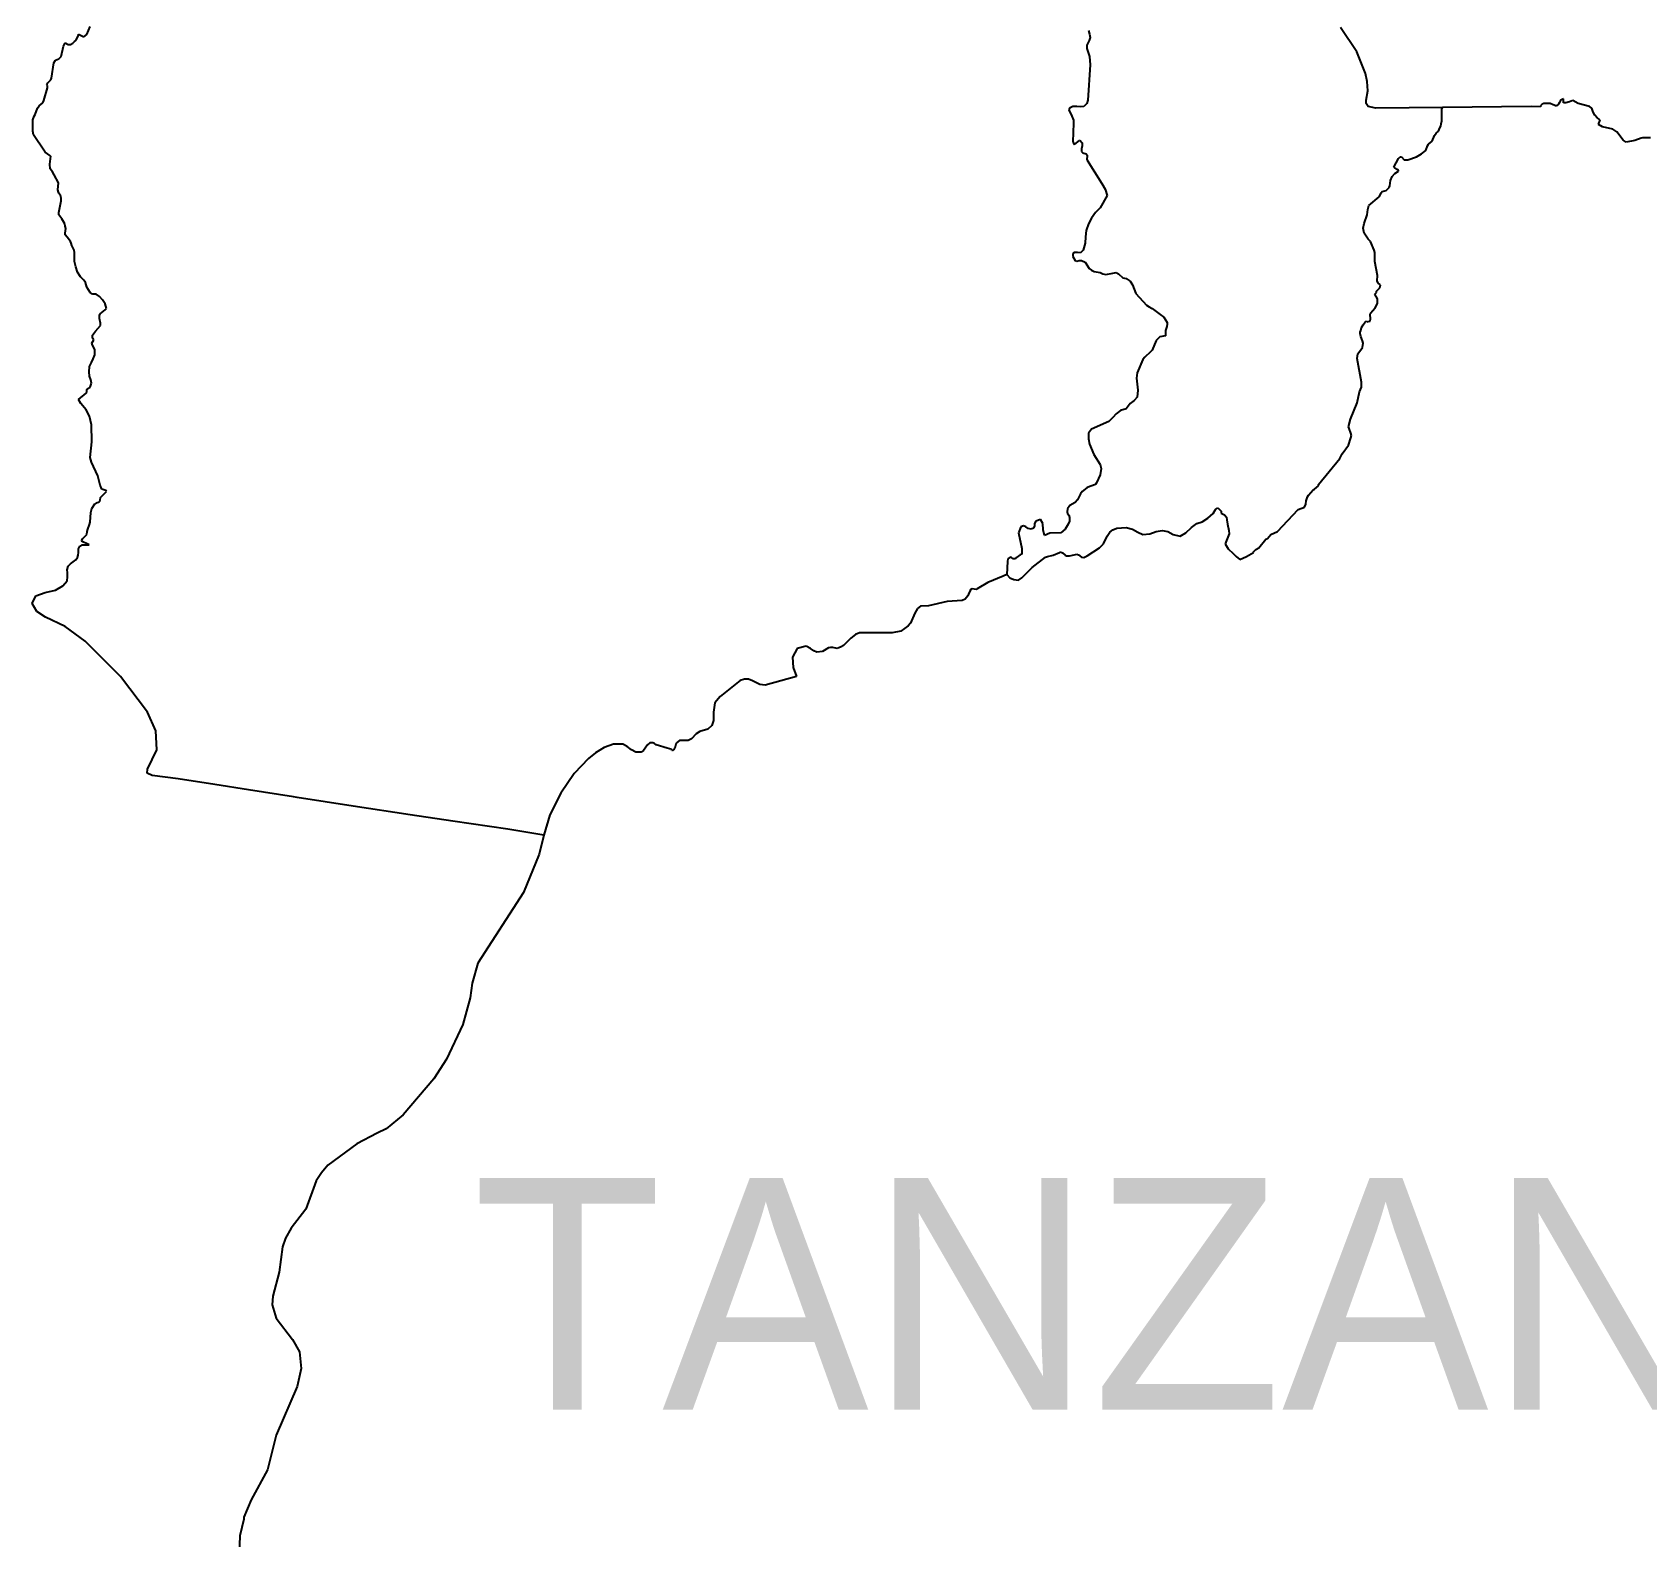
# Model space of a CAD drawing. Header units: metres. Extents: x 0 to 1325, y -1 to 773.
# Drawn here: x 766.85 to 794.71, y 404.52 to 430.5 of the extents above; entities that cross this region are included whole.
import ezdxf
from ezdxf.enums import TextEntityAlignment as Align

# ---------------------------------------------------------------- set-up
doc = ezdxf.new("R2010")
doc.units = ezdxf.units.M

msp = doc.modelspace()

# ---------------------------------------------------------------- linework, layer by layer
at = {"layer": 'SCORE'}
for points in [[(767.79, 430.458), (767.85, 430.598)], [(785.08, 430.528), (785.1, 430.468)], [(789.71, 430.158), (789.43, 430.578)], [(767.35, 430.078), (767.39, 430.258)], [(767.39, 430.258), (767.42, 430.318)], [(767.42, 430.318), (767.47, 430.288)], [(767.47, 430.288), (767.51, 430.288)], [(767.51, 430.288), (767.55, 430.308)], [(767.55, 430.308), (767.58, 430.338)], [(767.58, 430.338), (767.6, 430.358)], [(767.6, 430.358), (767.64, 430.428)], [(767.64, 430.428), (767.65, 430.468)], [(767.65, 430.468), (767.74, 430.418)], [(767.74, 430.418), (767.79, 430.458)], [(785.09, 430.358), (785.05, 430.278)], [(785.05, 430.278), (785.05, 430.218)], [(785.11, 430.408), (785.09, 430.358)], [(785.1, 430.468), (785.11, 430.408)], [(767.18, 429.708), (767.22, 429.968)], [(767.22, 429.968), (767.25, 430.018)], [(767.25, 430.018), (767.31, 430.038)], [(767.31, 430.038), (767.35, 430.078)], [(785.05, 430.218), (785.1, 430.078)], [(785.1, 430.078), (785.11, 429.938)], [(789.86, 429.788), (789.71, 430.158)], [(767.17, 429.678), (767.18, 429.708)], [(785.11, 429.938), (785.07, 429.328)], [(789.89, 429.648), (789.86, 429.788)], [(767.05, 429.318), (767.11, 429.538)], [(767.1, 429.588), (767.12, 429.628)], [(767.11, 429.578), (767.1, 429.588)], [(767.11, 429.538), (767.11, 429.578)], [(767.12, 429.628), (767.17, 429.678)], [(789.87, 429.328), (789.9, 429.488)], [(789.9, 429.488), (789.89, 429.648)], [(766.9, 429.078), (766.94, 429.188)], [(766.94, 429.188), (766.97, 429.228)], [(766.97, 429.228), (767.03, 429.278)], [(767.03, 429.278), (767.05, 429.318)], [(784.75, 429.188), (784.74, 429.158)], [(784.74, 429.158), (784.79, 429.048)], [(784.81, 429.218), (784.75, 429.188)], [(784.88, 429.218), (784.81, 429.218)], [(784.94, 429.208), (784.88, 429.218)], [(785, 429.218), (784.94, 429.208)], [(785.05, 429.268), (785, 429.218)], [(785.07, 429.328), (785.05, 429.268)], [(789.87, 429.268), (789.87, 429.328)], [(789.91, 429.218), (789.87, 429.268)], [(790.04, 429.188), (789.91, 429.218)], [(791.19, 429.198), (790.04, 429.188)], [(791.18, 429.168), (791.19, 429.198)], [(791.18, 428.968), (791.18, 429.168)], [(792.72, 429.218), (791.19, 429.198)], [(792.88, 429.208), (792.72, 429.218)], [(792.91, 429.258), (792.88, 429.228)], [(792.88, 429.228), (792.88, 429.208)], [(792.94, 429.268), (792.91, 429.258)], [(793.03, 429.268), (792.94, 429.268)], [(793.05, 429.268), (793.03, 429.268)], [(793.1, 429.248), (793.05, 429.268)], [(793.12, 429.238), (793.1, 429.248)], [(793.14, 429.228), (793.12, 429.238)], [(793.16, 429.228), (793.14, 429.228)], [(793.19, 429.258), (793.16, 429.228)], [(793.21, 429.288), (793.19, 429.258)], [(793.22, 429.308), (793.21, 429.288)], [(793.23, 429.328), (793.22, 429.308)], [(793.28, 429.348), (793.23, 429.328)], [(793.28, 429.278), (793.28, 429.348)], [(793.32, 429.278), (793.28, 429.278)], [(793.38, 429.298), (793.32, 429.278)], [(793.44, 429.318), (793.38, 429.298)], [(793.53, 429.268), (793.44, 429.318)], [(793.73, 429.218), (793.53, 429.268)], [(793.77, 429.188), (793.73, 429.218)], [(793.79, 429.118), (793.77, 429.188)], [(766.86, 428.988), (766.88, 429.048)], [(766.86, 428.788), (766.86, 428.988)], [(766.88, 429.048), (766.9, 429.078)], [(784.79, 429.048), (784.82, 428.978)], [(784.82, 428.928), (784.81, 428.608)], [(784.82, 428.978), (784.82, 428.928)], [(791.14, 428.838), (791.16, 428.878)], [(791.16, 428.878), (791.17, 428.918)], [(791.17, 428.918), (791.18, 428.968)], [(793.82, 429.068), (793.79, 429.118)], [(793.86, 429.018), (793.82, 429.068)], [(793.91, 428.988), (793.86, 429.018)], [(793.88, 428.908), (793.91, 428.988)], [(793.95, 428.868), (793.88, 428.908)], [(794.13, 428.828), (793.95, 428.868)], [(766.87, 428.728), (766.86, 428.788)], [(767.06, 428.448), (766.87, 428.728)], [(784.81, 428.608), (784.84, 428.558)], [(784.84, 428.558), (784.93, 428.638)], [(784.93, 428.638), (784.97, 428.588)], [(784.97, 428.588), (784.97, 428.538)], [(790.93, 428.538), (790.95, 428.568)], [(790.95, 428.568), (791.01, 428.618)], [(791.01, 428.618), (791.05, 428.718)], [(791.05, 428.718), (791.08, 428.758)], [(791.08, 428.758), (791.12, 428.788)], [(791.12, 428.788), (791.13, 428.818)], [(791.13, 428.818), (791.14, 428.838)], [(794.2, 428.778), (794.13, 428.828)], [(794.31, 428.638), (794.2, 428.778)], [(794.36, 428.598), (794.31, 428.638)], [(794.51, 428.628), (794.36, 428.598)], [(794.62, 428.668), (794.51, 428.628)], [(794.64, 428.678), (794.62, 428.668)], [(794.78, 428.678), (794.64, 428.678)], [(767.07, 428.428), (767.06, 428.448)], [(767.15, 428.368), (767.07, 428.428)], [(767.17, 428.358), (767.15, 428.368)], [(767.15, 428.218), (767.17, 428.358)], [(784.97, 428.538), (784.96, 428.488)], [(784.96, 428.488), (784.96, 428.438)], [(784.96, 428.438), (784.98, 428.418)], [(784.98, 428.418), (785.04, 428.398)], [(785.04, 428.398), (785.06, 428.378)], [(785.06, 428.358), (785.05, 428.308)], [(785.05, 428.308), (785.06, 428.288)], [(785.06, 428.378), (785.06, 428.358)], [(785.06, 428.288), (785.31, 427.888)], [(790.35, 428.168), (790.43, 428.318)], [(790.43, 428.318), (790.46, 428.348)], [(790.46, 428.348), (790.48, 428.348)], [(790.48, 428.348), (790.53, 428.298)], [(790.53, 428.298), (790.56, 428.298)], [(790.56, 428.298), (790.59, 428.298)], [(790.59, 428.298), (790.74, 428.348)], [(790.74, 428.348), (790.83, 428.398)], [(790.83, 428.398), (790.9, 428.458)], [(790.9, 428.458), (790.93, 428.538)], [(767.16, 428.138), (767.15, 428.218)], [(767.2, 428.088), (767.16, 428.138)], [(767.23, 428.038), (767.2, 428.088)], [(767.3, 427.898), (767.23, 428.038)], [(790.29, 427.938), (790.32, 428.008)], [(790.32, 428.008), (790.37, 428.058)], [(790.37, 428.158), (790.35, 428.168)], [(790.41, 428.128), (790.37, 428.158)], [(790.37, 428.058), (790.43, 428.098)], [(790.43, 428.118), (790.41, 428.128)], [(790.43, 428.098), (790.43, 428.118)], [(767.29, 427.778), (767.3, 427.898)], [(767.3, 427.738), (767.29, 427.778)], [(767.31, 427.718), (767.3, 427.738)], [(785.31, 427.888), (785.37, 427.788)], [(785.37, 427.788), (785.4, 427.678)], [(790.12, 427.698), (790.13, 427.728)], [(790.13, 427.728), (790.15, 427.748)], [(790.15, 427.748), (790.22, 427.768)], [(790.22, 427.768), (790.24, 427.788)], [(790.24, 427.788), (790.27, 427.818)], [(790.27, 427.818), (790.28, 427.848)], [(790.28, 427.848), (790.29, 427.938)], [(767.34, 427.668), (767.31, 427.718)], [(767.31, 427.388), (767.35, 427.588)], [(767.35, 427.628), (767.34, 427.668)], [(767.35, 427.588), (767.35, 427.628)], [(785.28, 427.468), (785.2, 427.388)], [(785.4, 427.678), (785.28, 427.468)], [(789.9, 427.438), (789.92, 427.508)], [(789.92, 427.508), (790.1, 427.658)], [(790.1, 427.658), (790.12, 427.698)], [(767.31, 427.348), (767.31, 427.388)], [(767.36, 427.278), (767.31, 427.348)], [(767.41, 427.188), (767.36, 427.278)], [(767.42, 427.148), (767.41, 427.188)], [(785.08, 427.188), (785.04, 427.078)], [(785.13, 427.288), (785.08, 427.188)], [(785.2, 427.388), (785.13, 427.288)], [(789.82, 427.118), (789.84, 427.198)], [(789.84, 427.198), (789.89, 427.348)], [(789.89, 427.348), (789.9, 427.438)], [(767.43, 427.108), (767.42, 427.148)], [(767.42, 427.028), (767.43, 427.108)], [(767.42, 426.998), (767.42, 427.028)], [(767.45, 426.958), (767.42, 426.998)], [(767.51, 426.888), (767.45, 426.958)], [(785.03, 426.968), (785.02, 426.858)], [(785.04, 427.078), (785.03, 426.968)], [(789.84, 427.028), (789.82, 427.118)], [(789.91, 426.928), (789.84, 427.028)], [(789.95, 426.888), (789.91, 426.928)], [(767.52, 426.858), (767.51, 426.888)], [(767.53, 426.818), (767.52, 426.858)], [(767.57, 426.738), (767.53, 426.818)], [(767.58, 426.698), (767.57, 426.738)], [(767.58, 426.538), (767.58, 426.698)], [(784.84, 426.698), (784.81, 426.678)], [(784.81, 426.678), (784.81, 426.628)], [(784.81, 426.628), (784.85, 426.558)], [(784.89, 426.698), (784.84, 426.698)], [(784.94, 426.688), (784.89, 426.698)], [(784.99, 426.738), (784.94, 426.688)], [(785.02, 426.858), (784.99, 426.738)], [(790.01, 426.738), (789.95, 426.888)], [(790.02, 426.698), (790.01, 426.738)], [(790.02, 426.538), (790.02, 426.698)], [(767.6, 426.448), (767.58, 426.538)], [(767.63, 426.358), (767.6, 426.448)], [(767.68, 426.278), (767.63, 426.358)], [(784.85, 426.558), (784.88, 426.548)], [(784.88, 426.548), (784.92, 426.558)], [(784.92, 426.558), (784.96, 426.558)], [(784.96, 426.558), (785.02, 426.528)], [(785.02, 426.528), (785.09, 426.418)], [(785.09, 426.418), (785.13, 426.388)], [(785.13, 426.388), (785.18, 426.368)], [(785.18, 426.368), (785.28, 426.348)], [(785.28, 426.348), (785.33, 426.328)], [(785.38, 426.318), (785.5, 426.338)], [(785.5, 426.338), (785.56, 426.348)], [(785.56, 426.348), (785.6, 426.328)], [(790.07, 426.298), (790.02, 426.538)], [(767.74, 426.218), (767.68, 426.278)], [(767.77, 426.178), (767.74, 426.218)], [(767.79, 426.098), (767.77, 426.178)], [(767.85, 426.008), (767.79, 426.098)], [(785.33, 426.328), (785.38, 426.318)], [(785.6, 426.328), (785.67, 426.258)], [(785.67, 426.258), (785.73, 426.248)], [(785.73, 426.248), (785.8, 426.198)], [(785.8, 426.198), (785.84, 426.138)], [(785.84, 426.138), (785.9, 425.988)], [(790.06, 426.208), (790.07, 426.298)], [(790.08, 426.168), (790.06, 426.208)], [(790.07, 426.048), (790.09, 426.068)], [(790.12, 426.138), (790.08, 426.168)], [(790.09, 426.068), (790.11, 426.088)], [(790.11, 426.088), (790.12, 426.138)], [(767.87, 425.988), (767.85, 426.008)], [(767.89, 425.978), (767.87, 425.988)], [(767.93, 425.978), (767.89, 425.978)], [(767.95, 425.978), (767.93, 425.978)], [(768.01, 425.938), (767.95, 425.978)], [(768.06, 425.878), (768.01, 425.938)], [(768.11, 425.808), (768.06, 425.878)], [(768.13, 425.728), (768.11, 425.808)], [(785.9, 425.988), (786.08, 425.788)], [(786.08, 425.788), (786.13, 425.758)], [(790.02, 425.978), (790.05, 426.008)], [(790.07, 425.898), (790.02, 425.978)], [(790.03, 425.738), (790.07, 425.818)], [(790.05, 426.028), (790.07, 426.048)], [(790.05, 426.008), (790.05, 426.028)], [(790.07, 425.818), (790.07, 425.898)], [(768.01, 425.608), (768.02, 425.638)], [(768.01, 425.558), (768.01, 425.608)], [(768.03, 425.478), (768.01, 425.558)], [(768.02, 425.638), (768.11, 425.708)], [(768.11, 425.708), (768.13, 425.728)], [(786.13, 425.758), (786.18, 425.728)], [(786.18, 425.728), (786.32, 425.628)], [(786.32, 425.628), (786.38, 425.578)], [(786.38, 425.578), (786.44, 425.488)], [(789.85, 425.488), (789.88, 425.508)], [(789.88, 425.508), (789.91, 425.498)], [(789.91, 425.498), (789.92, 425.508)], [(789.92, 425.508), (789.94, 425.508)], [(789.94, 425.628), (789.95, 425.648)], [(789.95, 425.548), (789.94, 425.628)], [(789.94, 425.508), (789.95, 425.548)], [(789.95, 425.648), (790.03, 425.738)], [(767.89, 425.268), (767.94, 425.338)], [(767.89, 425.218), (767.89, 425.268)], [(767.94, 425.338), (768.03, 425.438)], [(768.03, 425.438), (768.03, 425.478)], [(786.31, 425.238), (786.25, 425.178)], [(786.41, 425.258), (786.31, 425.238)], [(786.43, 425.418), (786.41, 425.348)], [(786.41, 425.348), (786.41, 425.258)], [(786.44, 425.458), (786.43, 425.418)], [(786.44, 425.488), (786.44, 425.468)], [(786.44, 425.468), (786.44, 425.458)], [(789.77, 425.318), (789.78, 425.348)], [(789.77, 425.298), (789.77, 425.318)], [(789.78, 425.248), (789.77, 425.298)], [(789.78, 425.348), (789.79, 425.398)], [(789.81, 425.168), (789.78, 425.248)], [(789.79, 425.398), (789.82, 425.448)], [(789.82, 425.448), (789.85, 425.488)], [(767.88, 425.128), (767.91, 425.188)], [(767.89, 425.098), (767.88, 425.128)], [(767.91, 425.188), (767.89, 425.218)], [(767.91, 425.058), (767.89, 425.098)], [(767.93, 425.018), (767.91, 425.058)], [(767.93, 424.968), (767.93, 425.018)], [(767.93, 424.928), (767.93, 424.968)], [(786.15, 424.978), (786.05, 424.888)], [(786.18, 425.008), (786.15, 424.978)], [(786.25, 425.178), (786.18, 425.008)], [(789.72, 424.868), (789.73, 424.948)], [(789.73, 424.948), (789.81, 425.058)], [(789.82, 425.128), (789.81, 425.168)], [(789.81, 425.058), (789.82, 425.128)], [(767.83, 424.638), (767.84, 424.728)], [(767.84, 424.728), (767.87, 424.798)], [(767.87, 424.798), (767.9, 424.858)], [(767.9, 424.858), (767.93, 424.928)], [(786.02, 424.848), (785.92, 424.618)], [(786.05, 424.888), (786.02, 424.848)], [(789.79, 424.458), (789.72, 424.868)], [(767.84, 424.558), (767.83, 424.638)], [(767.86, 424.498), (767.84, 424.558)], [(767.85, 424.368), (767.87, 424.438)], [(767.87, 424.438), (767.86, 424.498)], [(785.92, 424.618), (785.91, 424.528)], [(785.91, 424.528), (785.93, 424.318)], [(789.79, 424.418), (789.79, 424.458)], [(789.79, 424.368), (789.79, 424.418)], [(767.65, 424.158), (767.78, 424.268)], [(767.69, 424.088), (767.65, 424.158)], [(767.78, 424.268), (767.79, 424.278)], [(767.79, 424.318), (767.8, 424.338)], [(767.79, 424.278), (767.79, 424.318)], [(767.8, 424.338), (767.81, 424.348)], [(767.81, 424.348), (767.85, 424.368)], [(785.87, 424.138), (785.8, 424.088)], [(785.92, 424.198), (785.87, 424.138)], [(785.93, 424.318), (785.92, 424.198)], [(789.72, 424.098), (789.76, 424.288)], [(789.76, 424.288), (789.79, 424.368)], [(767.78, 423.978), (767.69, 424.088)], [(767.84, 423.868), (767.78, 423.978)], [(767.87, 423.718), (767.84, 423.868)], [(785.5, 423.848), (785.43, 423.778)], [(785.56, 423.908), (785.5, 423.848)], [(785.63, 423.968), (785.56, 423.908)], [(785.73, 423.998), (785.63, 423.968)], [(785.8, 424.088), (785.73, 423.998)], [(789.6, 423.818), (789.72, 424.098)], [(767.88, 423.428), (767.87, 423.718)], [(785.13, 423.648), (785.08, 423.578)], [(785.08, 423.578), (785.08, 423.478)], [(785.43, 423.778), (785.13, 423.648)], [(789.57, 423.688), (789.6, 423.818)], [(789.58, 423.658), (789.57, 423.688)], [(789.61, 423.578), (789.58, 423.658)], [(789.62, 423.538), (789.61, 423.578)], [(767.85, 423.158), (767.88, 423.428)], [(785.08, 423.478), (785.1, 423.388)], [(785.1, 423.388), (785.17, 423.208)], [(789.46, 423.218), (789.57, 423.368)], [(789.57, 423.368), (789.61, 423.498)], [(789.61, 423.498), (789.62, 423.538)], [(767.87, 423.078), (767.85, 423.158)], [(767.98, 422.838), (767.87, 423.078)], [(785.17, 423.208), (785.28, 423.038)], [(785.28, 423.038), (785.3, 422.968)], [(789.05, 422.688), (789.42, 423.138)], [(789.42, 423.138), (789.46, 423.218)], [(768.02, 422.678), (767.98, 422.838)], [(785.22, 422.718), (785.2, 422.688)], [(785.28, 422.858), (785.22, 422.718)], [(785.3, 422.968), (785.28, 422.858)], [(768.05, 422.608), (768.02, 422.678)], [(768.02, 422.418), (768.03, 422.468)], [(768.03, 422.468), (768.13, 422.568)], [(768.12, 422.588), (768.05, 422.608)], [(768.13, 422.568), (768.12, 422.588)], [(784.94, 422.528), (784.89, 422.428)], [(784.97, 422.568), (784.94, 422.528)], [(785.02, 422.608), (784.97, 422.568)], [(785.06, 422.638), (785.02, 422.608)], [(785.2, 422.688), (785.06, 422.638)], [(788.84, 422.408), (788.86, 422.478)], [(788.86, 422.478), (788.88, 422.508)], [(788.88, 422.508), (788.96, 422.598)], [(788.96, 422.598), (788.98, 422.608)], [(788.98, 422.608), (789.05, 422.668)], [(789.05, 422.668), (789.05, 422.688)], [(767.85, 422.038), (767.86, 422.208)], [(767.86, 422.208), (767.88, 422.278)], [(767.88, 422.278), (767.93, 422.358)], [(767.93, 422.358), (767.97, 422.378)], [(767.97, 422.378), (768, 422.388)], [(768, 422.388), (768.02, 422.418)], [(784.72, 422.268), (784.71, 422.218)], [(784.71, 422.218), (784.72, 422.188)], [(784.76, 422.328), (784.72, 422.268)], [(784.72, 422.188), (784.74, 422.158)], [(784.74, 422.158), (784.75, 422.118)], [(784.85, 422.378), (784.76, 422.328)], [(784.89, 422.428), (784.85, 422.378)], [(787.14, 422.108), (787.23, 422.188)], [(787.23, 422.188), (787.27, 422.258)], [(787.27, 422.258), (787.31, 422.288)], [(787.31, 422.288), (787.37, 422.228)], [(787.37, 422.228), (787.37, 422.198)], [(787.37, 422.198), (787.43, 422.168)], [(787.43, 422.168), (787.46, 422.128)], [(788.34, 421.878), (788.7, 422.258)], [(788.7, 422.258), (788.81, 422.298)], [(788.81, 422.298), (788.83, 422.348)], [(788.83, 422.348), (788.84, 422.408)], [(767.79, 421.828), (767.8, 421.878)], [(767.8, 421.878), (767.81, 421.918)], [(767.81, 421.918), (767.84, 421.998)], [(767.84, 421.998), (767.85, 422.038)], [(783.91, 421.958), (783.87, 421.858)], [(783.96, 421.978), (783.91, 421.958)], [(784, 421.958), (783.96, 421.978)], [(784.04, 421.928), (784, 421.958)], [(784.09, 421.918), (784.04, 421.928)], [(784.13, 421.938), (784.09, 421.918)], [(784.15, 421.978), (784.13, 421.938)], [(784.17, 422.058), (784.15, 422.018)], [(784.15, 422.018), (784.15, 421.978)], [(784.25, 422.088), (784.17, 422.058)], [(784.29, 422.018), (784.25, 422.088)], [(784.3, 421.908), (784.29, 422.018)], [(784.32, 421.808), (784.3, 421.908)], [(784.68, 421.918), (784.6, 421.858)], [(784.73, 422.008), (784.68, 421.918)], [(784.75, 422.058), (784.73, 422.008)], [(784.75, 422.118), (784.75, 422.058)], [(785.45, 421.868), (785.5, 421.908)], [(785.5, 421.908), (785.57, 421.938)], [(785.57, 421.938), (785.73, 421.948)], [(785.73, 421.948), (785.84, 421.918)], [(785.84, 421.918), (785.93, 421.868)], [(786.14, 421.838), (786.25, 421.878)], [(786.25, 421.878), (786.35, 421.898)], [(786.35, 421.898), (786.45, 421.878)], [(786.45, 421.878), (786.54, 421.828)], [(786.76, 421.858), (786.86, 421.948)], [(786.86, 421.948), (786.95, 422.018)], [(786.95, 422.018), (787.04, 422.048)], [(787.04, 422.048), (787.14, 422.108)], [(787.46, 422.128), (787.47, 422.078)], [(787.47, 422.078), (787.48, 422.008)], [(787.48, 422.008), (787.5, 421.898)], [(787.5, 421.898), (787.51, 421.838)], [(788.23, 421.828), (788.34, 421.878)], [(767.65, 421.578), (767.67, 421.628)], [(767.67, 421.628), (767.71, 421.648)], [(767.7, 421.718), (767.72, 421.758)], [(767.72, 421.698), (767.7, 421.718)], [(767.71, 421.648), (767.83, 421.648)], [(767.72, 421.758), (767.79, 421.828)], [(767.8, 421.668), (767.72, 421.698)], [(767.83, 421.648), (767.8, 421.668)], [(783.87, 421.858), (783.93, 421.588)], [(784.41, 421.848), (784.32, 421.808)], [(784.6, 421.858), (784.41, 421.848)], [(785.06, 421.458), (785.27, 421.598)], [(785.27, 421.598), (785.34, 421.668)], [(785.34, 421.668), (785.4, 421.798)], [(785.4, 421.798), (785.45, 421.868)], [(785.93, 421.868), (786.02, 421.828)], [(786.02, 421.828), (786.14, 421.838)], [(786.54, 421.828), (786.66, 421.798)], [(786.66, 421.798), (786.76, 421.858)], [(787.51, 421.838), (787.44, 421.668)], [(787.44, 421.668), (787.49, 421.578)], [(787.97, 421.568), (788.02, 421.598)], [(788.02, 421.598), (788.14, 421.748)], [(788.14, 421.748), (788.17, 421.758)], [(788.17, 421.758), (788.23, 421.828)], [(767.51, 421.318), (767.6, 421.388)], [(767.6, 421.388), (767.63, 421.428)], [(767.63, 421.428), (767.64, 421.468)], [(767.64, 421.468), (767.65, 421.518)], [(767.65, 421.518), (767.65, 421.578)], [(783.68, 421.358), (783.67, 421.138)], [(783.69, 421.408), (783.68, 421.358)], [(783.73, 421.438), (783.69, 421.408)], [(783.75, 421.428), (783.73, 421.438)], [(783.78, 421.408), (783.75, 421.428)], [(783.82, 421.408), (783.78, 421.408)], [(783.84, 421.428), (783.82, 421.408)], [(783.9, 421.478), (783.84, 421.428)], [(783.93, 421.488), (783.9, 421.478)], [(783.93, 421.588), (783.93, 421.488)], [(784.11, 421.258), (784.34, 421.438)], [(784.34, 421.438), (784.37, 421.448)], [(784.37, 421.448), (784.47, 421.468)], [(784.47, 421.468), (784.58, 421.518)], [(784.58, 421.518), (784.59, 421.528)], [(784.59, 421.528), (784.63, 421.508)], [(784.63, 421.508), (784.68, 421.468)], [(784.68, 421.468), (784.7, 421.458)], [(784.7, 421.458), (784.75, 421.458)], [(784.75, 421.458), (784.83, 421.478)], [(784.83, 421.478), (784.88, 421.488)], [(784.88, 421.488), (784.91, 421.478)], [(784.91, 421.478), (784.96, 421.438)], [(784.96, 421.438), (785, 421.428)], [(785, 421.428), (785.06, 421.458)], [(787.49, 421.578), (787.58, 421.498)], [(787.58, 421.498), (787.63, 421.448)], [(787.63, 421.448), (787.69, 421.398)], [(787.69, 421.398), (787.81, 421.448)], [(787.81, 421.448), (787.93, 421.518)], [(787.93, 421.528), (787.97, 421.568)], [(787.93, 421.518), (787.93, 421.528)], [(767.45, 421.218), (767.47, 421.278)], [(767.46, 421.168), (767.45, 421.218)], [(767.45, 421.028), (767.46, 421.098)], [(767.46, 421.098), (767.46, 421.168)], [(767.47, 421.278), (767.51, 421.318)], [(783.61, 421.108), (783.34, 420.998)], [(783.67, 421.138), (783.61, 421.108)], [(783.67, 421.138), (783.72, 421.078)], [(783.72, 421.078), (783.79, 421.048)], [(783.79, 421.048), (783.87, 421.038)], [(783.87, 421.038), (783.93, 421.078)], [(783.93, 421.078), (784.11, 421.258)], [(766.85, 420.638), (766.91, 420.768)], [(766.91, 420.768), (767.07, 420.828)], [(767.07, 420.828), (767.25, 420.868)], [(767.25, 420.868), (767.38, 420.938)], [(767.38, 420.938), (767.45, 421.028)], [(783, 420.768), (782.95, 420.708)], [(783.01, 420.798), (783, 420.768)], [(783.03, 420.848), (783.01, 420.798)], [(783.05, 420.878), (783.03, 420.848)], [(783.07, 420.888), (783.05, 420.878)], [(783.14, 420.878), (783.07, 420.888)], [(783.16, 420.888), (783.14, 420.878)], [(783.34, 420.998), (783.16, 420.888)], [(766.93, 420.498), (766.85, 420.638)], [(767.08, 420.398), (766.93, 420.498)], [(782.13, 420.548), (782.08, 420.468)], [(782.18, 420.588), (782.13, 420.548)], [(782.32, 420.598), (782.18, 420.588)], [(782.64, 420.668), (782.32, 420.598)], [(782.9, 420.688), (782.64, 420.668)], [(782.95, 420.708), (782.9, 420.688)], [(767.42, 420.238), (767.08, 420.398)], [(767.76, 419.988), (767.42, 420.238)], [(781.97, 420.248), (781.84, 420.158)], [(782.01, 420.298), (781.97, 420.248)], [(782.08, 420.468), (782.01, 420.298)], [(768.37, 419.378), (767.76, 419.988)], [(780.98, 420.038), (780.85, 419.908)], [(781.06, 420.098), (780.98, 420.038)], [(781.13, 420.128), (781.06, 420.098)], [(781.21, 420.128), (781.13, 420.128)], [(781.69, 420.128), (781.21, 420.128)], [(781.84, 420.158), (781.69, 420.128)], [(780.05, 419.858), (779.97, 419.708)], [(779.97, 419.708), (779.98, 419.528)], [(780.21, 419.898), (780.05, 419.858)], [(780.28, 419.858), (780.21, 419.898)], [(780.34, 419.818), (780.28, 419.858)], [(780.39, 419.798), (780.34, 419.818)], [(780.49, 419.808), (780.39, 419.798)], [(780.59, 419.868), (780.49, 419.808)], [(780.63, 419.878), (780.59, 419.868)], [(780.67, 419.878), (780.63, 419.878)], [(780.74, 419.858), (780.67, 419.878)], [(780.77, 419.868), (780.74, 419.858)], [(780.81, 419.888), (780.77, 419.868)], [(780.85, 419.908), (780.81, 419.888)], [(768.84, 418.758), (768.37, 419.378)], [(780.04, 419.378), (779.5, 419.228)], [(779.98, 419.528), (780.04, 419.378)], [(779.07, 419.308), (778.72, 419.028)], [(779.14, 419.328), (779.07, 419.308)], [(779.21, 419.328), (779.14, 419.328)], [(779.28, 419.298), (779.21, 419.328)], [(779.41, 419.238), (779.28, 419.298)], [(779.5, 419.228), (779.41, 419.238)], [(778.63, 418.918), (778.61, 418.758)], [(778.72, 419.028), (778.63, 418.918)], [(768.98, 418.438), (768.84, 418.758)], [(778.61, 418.618), (778.58, 418.528)], [(778.61, 418.758), (778.61, 418.618)], [(769, 418.108), (768.98, 418.438)], [(778.02, 418.268), (777.97, 418.228)], [(778.07, 418.268), (778.02, 418.268)], [(778.12, 418.268), (778.07, 418.268)], [(778.17, 418.268), (778.12, 418.268)], [(778.23, 418.298), (778.17, 418.268)], [(778.31, 418.388), (778.23, 418.298)], [(778.37, 418.428), (778.31, 418.388)], [(778.51, 418.468), (778.37, 418.428)], [(778.58, 418.528), (778.51, 418.468)], [(768.84, 417.778), (769, 418.108)], [(776.57, 418.058), (776.45, 417.958)], [(776.72, 418.148), (776.57, 418.058)], [(776.88, 418.208), (776.72, 418.148)], [(777.04, 418.208), (776.88, 418.208)], [(777.12, 418.168), (777.04, 418.208)], [(777.19, 418.108), (777.12, 418.168)], [(777.27, 418.068), (777.19, 418.108)], [(777.36, 418.068), (777.27, 418.068)], [(777.4, 418.098), (777.36, 418.068)], [(777.47, 418.198), (777.4, 418.098)], [(777.51, 418.228), (777.47, 418.198)], [(777.56, 418.228), (777.51, 418.228)], [(777.59, 418.218), (777.56, 418.228)], [(777.62, 418.198), (777.59, 418.218)], [(777.81, 418.138), (777.62, 418.198)], [(777.85, 418.128), (777.81, 418.138)], [(777.88, 418.118), (777.85, 418.128)], [(777.89, 418.098), (777.88, 418.118)], [(777.9, 418.098), (777.89, 418.098)], [(777.93, 418.118), (777.9, 418.098)], [(777.94, 418.138), (777.93, 418.118)], [(777.96, 418.208), (777.94, 418.138)], [(777.97, 418.228), (777.96, 418.208)], [(768.83, 417.708), (768.84, 417.778)], [(768.92, 417.668), (768.83, 417.708)], [(776.2, 417.698), (775.97, 417.358)], [(776.45, 417.958), (776.2, 417.698)], [(769.37, 417.608), (768.92, 417.668)], [(770, 417.508), (769.37, 417.608)], [(770.58, 417.418), (770, 417.508)], [(771.36, 417.298), (770.58, 417.418)], [(771.42, 417.288), (771.36, 417.298)], [(772.39, 417.138), (771.42, 417.288)], [(775.97, 417.358), (775.78, 416.988)], [(773.37, 416.988), (772.39, 417.138)], [(774.11, 416.878), (773.37, 416.988)], [(775.06, 416.738), (774.11, 416.878)], [(775.78, 416.988), (775.68, 416.638)], [(775.68, 416.638), (775.06, 416.738)], [(775.68, 416.638), (775.6, 416.308)], [(775.6, 416.308), (775.33, 415.648)], [(775.33, 415.648), (774.54, 414.428)], [(774.54, 414.428), (774.44, 414.078)], [(774.44, 414.078), (774.41, 413.828)], [(774.41, 413.828), (774.28, 413.368)], [(774.28, 413.368), (774, 412.768)], [(774, 412.768), (773.78, 412.428)], [(773.78, 412.428), (773.25, 411.808)], [(772.96, 411.568), (772.8, 411.488)], [(773.25, 411.808), (772.96, 411.568)], [(772.45, 411.308), (771.95, 410.938)], [(772.8, 411.488), (772.45, 411.308)], [(771.84, 410.808), (771.75, 410.668)], [(771.95, 410.938), (771.84, 410.808)], [(771.75, 410.668), (771.57, 410.178)], [(771.57, 410.178), (771.32, 409.848)], [(771.22, 409.678), (771.17, 409.528)], [(771.32, 409.848), (771.22, 409.678)], [(771.17, 409.528), (771.11, 409.088)], [(771.11, 409.088), (771, 408.678)], [(771, 408.678), (770.99, 408.528)], [(770.99, 408.528), (771.06, 408.298)], [(771.06, 408.298), (771.34, 407.928)], [(771.34, 407.928), (771.46, 407.718)], [(771.46, 407.718), (771.49, 407.428)], [(771.49, 407.428), (771.42, 407.118)], [(771.42, 407.118), (771.06, 406.278)], [(771.06, 406.278), (770.91, 405.678)], [(770.91, 405.678), (770.63, 405.158)], [(770.63, 405.158), (770.5, 404.858)], [(770.5, 404.828), (770.43, 404.538)], [(770.5, 404.858), (770.5, 404.828)], [(770.43, 404.538), (770.42, 404.228)]]:
    msp.add_lwpolyline(points, dxfattribs=at)

# ---------------------------------------------------------------- texts
at = {"layer": 'ENGRAVE'}
msp.add_text('TANZANIA', height=4, dxfattribs=at).set_placement((787.679, 406.717), align=Align.CENTER)

doc.saveas('drawing.dxf')
